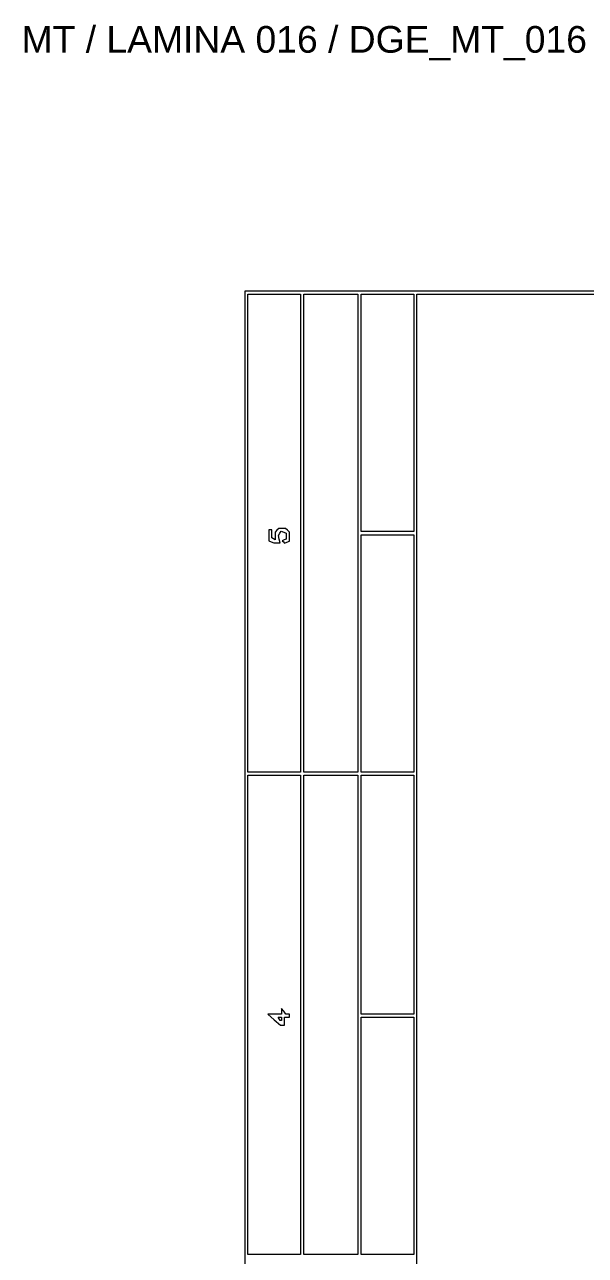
# Paper-space layout 'AN-04-DGE-016' of a CAD drawing. Header units: metres, sheet in millimetres. Extents: x 12 to 194, y 4 to 291.
# Drawn here: x 12.2 to 56.4, y 194.3 to 291.3 of the extents above; entities that cross this region are included whole.
import ezdxf

# ---------------------------------------------------------------- set-up
doc = ezdxf.new("R2010")
doc.units = ezdxf.units.M
doc.layers.add('DGE_CONTORNOS', color=7, linetype='Continuous', lineweight=0)
doc.layers.add('DGE_DATOS', color=7, linetype='Continuous', lineweight=0)
doc.styles.add('DGE_ARIAL', font='arial.ttf')

# ---------------------------------------------------------------- blocks, each defined once
blk = doc.blocks.new('LP_REF_DGE_MT_016')
at = {"layer": 'DGE_CONTORNOS'}
for points in [[(29.573, 147.42), (29.573, 24.576), (111.629, 24.607), (193.685, 24.639), (193.716, 147.451), (193.747, 270.264), (111.66, 270.264), (29.573, 270.264)], [(33.962, 251.201), (33.962, 232.389), (31.893, 232.389), (29.824, 232.389), (29.824, 251.201), (29.824, 270.013), (31.893, 270.013), (33.962, 270.013)], [(38.477, 251.201), (38.477, 232.389), (36.345, 232.389), (34.213, 232.389), (34.213, 251.201), (34.213, 270.013), (36.345, 270.013), (38.477, 270.013)], [(42.867, 260.67), (42.867, 251.327), (40.798, 251.327), (38.728, 251.327), (38.728, 260.67), (38.728, 270.013), (40.798, 270.013), (42.867, 270.013)], [(193.497, 190.437), (193.497, 110.862), (187.288, 110.862), (181.08, 110.862), (181.08, 109.043), (181.08, 107.225), (112.099, 107.225), (43.118, 107.225), (43.118, 188.619), (43.118, 270.013), (118.307, 270.013), (193.497, 270.013)], [(32.106, 251.427), (31.956, 251.276), (31.956, 250.981), (31.956, 250.685), (31.83, 250.762), (31.705, 250.84), (31.705, 251.146), (31.705, 251.452), (31.579, 251.452), (31.454, 251.452), (31.454, 251.026), (31.454, 250.601), (31.652, 250.525), (31.851, 250.449), (32.105, 250.449), (32.359, 250.449), (32.288, 250.732), (32.217, 251.015), (32.324, 251.189), (32.432, 251.363), (32.633, 251.286), (32.834, 251.209), (32.834, 250.965), (32.834, 250.72), (32.677, 250.664), (32.52, 250.608), (32.609, 250.513), (32.697, 250.418), (32.891, 250.492), (33.084, 250.566), (33.084, 250.921), (33.084, 251.276), (32.934, 251.427), (32.783, 251.577), (32.52, 251.577), (32.257, 251.577)], [(42.867, 241.732), (42.867, 232.389), (40.798, 232.389), (38.728, 232.389), (38.728, 241.732), (38.728, 251.076), (40.798, 251.076), (42.867, 251.076)], [(33.962, 213.263), (33.962, 194.388), (31.893, 194.388), (29.824, 194.388), (29.824, 213.263), (29.824, 232.138), (31.893, 232.138), (33.962, 232.138)], [(38.477, 213.263), (38.477, 194.388), (36.345, 194.388), (34.213, 194.388), (34.213, 213.263), (34.213, 232.138), (36.345, 232.138), (38.477, 232.138)], [(42.867, 222.732), (42.867, 213.326), (40.798, 213.326), (38.728, 213.326), (38.728, 222.732), (38.728, 232.138), (40.798, 232.138), (42.867, 232.138)], [(32.461, 213.545), (32.457, 213.326), (31.924, 213.321), (31.391, 213.316), (31.893, 212.884), (32.395, 212.452), (32.551, 212.45), (32.708, 212.448), (32.708, 212.761), (32.708, 213.075), (32.896, 213.075), (33.084, 213.075), (33.084, 213.2), (33.084, 213.326), (32.941, 213.326), (32.799, 213.326), (32.632, 213.545), (32.465, 213.765)], [(32.457, 212.95), (32.457, 212.824), (32.402, 212.824), (32.347, 212.824), (32.269, 212.95), (32.192, 213.075), (32.325, 213.075), (32.457, 213.075)], [(42.867, 203.731), (42.867, 194.388), (40.798, 194.388), (38.728, 194.388), (38.728, 203.731), (38.728, 213.075), (40.798, 213.075), (42.867, 213.075)]]:
    blk.add_lwpolyline(points, close=True, dxfattribs=at)
at = {"layer": 'DGE_DATOS', "style": 'DGE_ARIAL'}
blk.add_text('MT / LAMINA 016 / DGE_MT_016', height=2.1, dxfattribs=at).set_placement((12, 289.039))

psp = doc.layouts.new('AN-04-DGE-016')

# ---------------------------------------------------------------- block references
at = {"layer": 'DGE_DATOS'}
psp.add_blockref('LP_REF_DGE_MT_016', (0, 0), dxfattribs=at)

doc.saveas('drawing.dxf')
